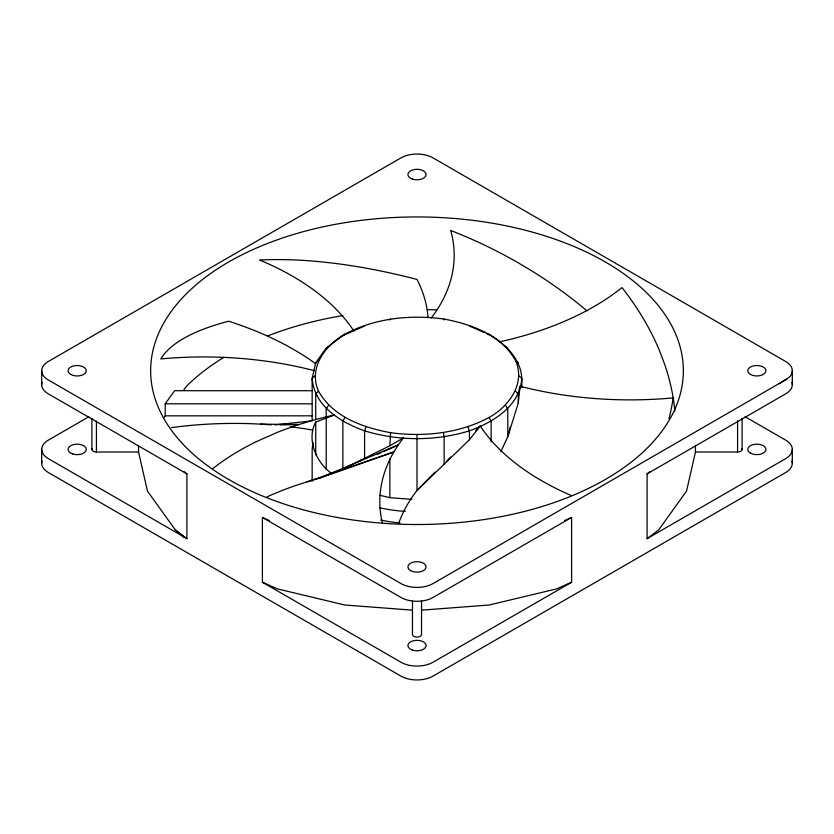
<?xml version="1.0" encoding="UTF-8"?>
<svg xmlns="http://www.w3.org/2000/svg" width="834" height="834" viewBox="0 0 834 834"><rect width="100%" height="100%" fill="white"/><g stroke="black" fill="none" stroke-linecap="round" stroke-linejoin="round"><path stroke-width="1.25" d="M500.807 451.788L507.791 436.641L518.268 403.145L520.051 386.246A268.798 155.187 0 0 0 673.194 397.881A309.768 253.765 -10.2 0 1 668.972 418.939M312.156 420.93L312.156 378.407L315.732 362.748L326.209 348.143L344.869 334.173C374.914 318.129 409.994 314.522 443.396 318.932C471.002 324.051 501.098 334.642 515.527 360.58C525.795 383.515 508.834 406.575 489.131 417.459C459.086 433.503 424.006 437.11 390.604 432.7L389.864 445.773L345.683 467.707M390.604 432.7C362.998 427.592 332.902 416.99 318.473 391.063C308.205 368.128 325.166 345.057 344.869 334.173M695.452 445.533L695.452 452.007L686.538 491.09L658.662 529.944L647.09 538.649L647.09 473.868L649.978 471.69M508.542 434.17L510.356 426.601M519.144 390.031L520.051 386.246L519.238 388.675M366.001 426.82L364.583 430.834L364.583 458.179M331.108 473.159C316.159 462.234 306.286 439.351 315.732 422.046L334.538 414.946A271.019 156.469 0 0 0 276.971 432.502L256.267 441.666A271.019 156.469 0 0 0 212.951 468.468M344.869 417.459L342.868 421.212L342.868 468.885M163.839 417.74L165.205 415.832L165.205 403.802L174.598 390.708L311.999 390.708M183.397 390.468L186.336 386.382A266.348 153.779 0 0 1 223.95 357.327M328.659 405.261L326.209 408.67L326.209 469.479M389.864 319.943L390.604 318.932M398.756 523.22A268.798 155.187 0 0 1 417 490.486L469.417 439.747L480.28 426.018A268.798 155.187 0 0 0 570.8 495.281M318.473 391.063L315.732 394.075L315.732 419.502M447.003 460.785L450.6 457.032M475.776 430.719L480.28 426.018L476.662 429.708M435.077 472.065L417 490.486L417 434.712M314.991 375.821L312.156 378.407C314.189 406.21 340.856 422.338 364.583 430.834C398.589 441.249 435.411 441.249 469.417 430.834C493.144 422.338 519.811 406.21 521.844 378.407C520.708 359.298 506.572 345.151 491.132 335.612L489.131 334.173M315.732 362.748L318.473 360.58M326.209 348.143L328.659 346.371M358.756 461.723L361.935 459.513M779.279 383.692L789.266 377.27A22.664 13.083 0 0 0 785.659 361.476L433.034 157.887A22.664 13.083 0 0 0 400.966 157.887L48.341 361.476A22.664 13.083 0 0 0 48.341 379.981L400.966 583.571A22.664 13.083 0 0 0 433.034 583.571L786.806 379.126M389.864 445.773L403.437 437.902A268.798 155.187 0 0 0 382.306 522.595M88.894 416.719L48.341 440.133A22.664 13.083 0 0 0 48.341 458.648L186.91 538.649L186.91 473.868L184.022 471.69M571.603 517.445L433.034 597.457A22.664 13.083 0 0 1 400.966 597.457L262.397 517.445L262.397 582.226L400.966 662.238A22.664 13.083 0 0 0 433.034 662.238L571.603 582.226L571.603 517.445L564.639 520.531M647.09 473.868L785.659 393.867A22.664 13.083 0 0 0 791.956 382.337M647.09 538.649L785.659 458.648A22.664 13.083 0 0 0 785.659 440.133L745.106 416.719M377.364 454.353L380.867 452.768M383.202 451.715L398.371 444.856L318.724 478.487A268.923 155.26 0 0 0 266.943 496.897M571.603 582.226L556.653 588.877L489.224 605.004L421.535 610.154M342.868 335.612L364.583 325.99M318.724 478.487L393.898 451.934L307.037 481.854M274.886 424.913L310.644 421.003M279.984 424.923L299.104 424.516L260.542 424.141M165.205 403.802L311.822 403.802M165.205 415.832L311.822 415.832M92.042 448.713A4.535 2.617 0 0 0 96.421 452.007L138.548 452.007L147.462 491.09L175.338 529.944L184.585 537.304M695.452 452.007L737.579 452.007A4.535 2.617 0 0 0 741.958 448.713M379.751 495.26L389.864 497.679L411.829 499.347M412.465 610.154L344.776 605.004L277.482 588.908L262.397 582.226M469.417 325.99L484.273 332.568M486.566 333.59L491.132 335.612M262.397 517.445L269.361 520.531M186.91 473.868L48.341 393.867A22.664 13.083 0 0 1 42.044 382.337M505.341 346.371L507.791 348.143M175.338 529.944L186.91 538.649M515.527 360.58L518.268 362.748M519.009 375.821L521.844 378.407L521.844 387.435M515.527 391.063L518.268 394.075L518.268 403.145M443.396 318.932L444.136 319.943M505.341 405.261L507.791 408.67L507.791 436.641M489.131 417.459L491.132 421.212L491.132 441.832M467.999 426.82L469.417 430.834L469.417 439.747M443.396 432.7L444.136 436.88L444.136 464.288M792.3 370.734L792.3 384.61M792.3 449.39L792.3 463.266M742.104 418.293L742.104 449.39M737.579 420.909L737.579 452.007M421.535 600.782L421.535 634.476A4.535 2.617 0 0 1 417 637.093A4.535 2.617 0 0 1 412.465 634.476L412.465 600.782M389.864 458.752L389.864 497.679M315.732 422.046L315.732 454.874M312.156 481.416L312.156 451.236A104.844 60.528 0 0 1 313.198 442.729M138.548 445.533L138.548 452.007M96.421 420.909L96.421 452.007M91.896 418.293L91.896 449.39M41.7 370.734L41.7 384.61M41.7 449.39L41.7 463.266M353.72 330.796A268.798 155.187 0 0 0 259.697 260.052A309.768 123.839 20.1 0 1 320.569 261.772L333.725 263.231A309.768 123.839 20.1 0 1 417 279.453A273.521 157.918 0 0 1 428.019 316.837M315.961 363.916A293.359 169.365 0 0 0 228.662 321.215A389.541 108.66 8.4 0 0 160.806 358.933A268.798 155.187 0 0 1 313.949 370.577M431.324 317.931A268.798 155.187 0 0 0 450.725 230.497A309.768 192.706 26 0 1 518.56 263.002L531.435 270.685A309.768 192.706 26 0 1 587.053 310.915M171.585 427.613A273.521 157.918 0 0 1 271.238 424.86M290.461 426.789A273.521 157.918 0 0 1 312.156 429.958M499.462 341.877A268.798 155.187 0 0 0 622.008 287.594A280.849 204.424 26 0 1 659.621 350.978L664.573 364.062A280.849 204.424 26 0 1 674.862 411.089M183.511 537.263A266.348 153.779 0 0 1 181.676 535.303M267.547 335.987A266.348 153.779 0 0 1 342.847 315.575M427.258 309.612A266.348 153.779 0 0 1 436.286 309.904M42.044 460.993A22.664 13.083 0 0 0 48.341 472.524L400.966 676.113A22.664 13.083 0 0 0 433.034 676.113L785.659 472.524A22.664 13.083 0 0 0 791.956 460.993M405.272 511.388A104.844 60.528 0 0 1 379.439 507.75M400.07 523.001A104.844 60.528 0 0 1 380.731 520.062M750.423 374.435A9.07 5.233 0 0 0 765.602 372.089A9.07 5.233 0 0 0 754.489 365.678A9.07 5.233 0 0 0 750.423 374.435M750.423 453.102A9.07 5.233 0 0 0 765.602 450.756A9.07 5.233 0 0 0 754.489 444.345A9.07 5.233 0 0 0 750.423 453.102M412.465 650.113A9.07 5.233 0 0 0 426.07 645.579A9.07 5.233 0 0 0 412.465 641.044A9.07 5.233 0 0 0 412.465 650.113M412.465 179.081A9.07 5.233 0 0 0 426.07 174.546A9.07 5.233 0 0 0 412.465 170.011A9.07 5.233 0 0 0 412.465 179.081M228.662 479.467A266.348 153.779 0 0 0 674.279 410.526A266.348 153.779 0 0 0 348.059 222.188A266.348 153.779 0 0 0 228.662 479.467M70.775 374.435A9.07 5.233 0 0 0 85.954 372.079A9.07 5.233 0 0 0 74.841 365.667A9.07 5.233 0 0 0 70.775 374.435M410.589 570.612A9.07 5.233 0 0 0 425.757 568.267A9.07 5.233 0 0 0 414.654 561.855A9.07 5.233 0 0 0 410.589 570.612M72.662 453.925A9.07 5.233 0 0 0 86.256 449.39A9.07 5.233 0 0 0 72.662 444.856A9.07 5.233 0 0 0 72.662 453.925"/></g></svg>
